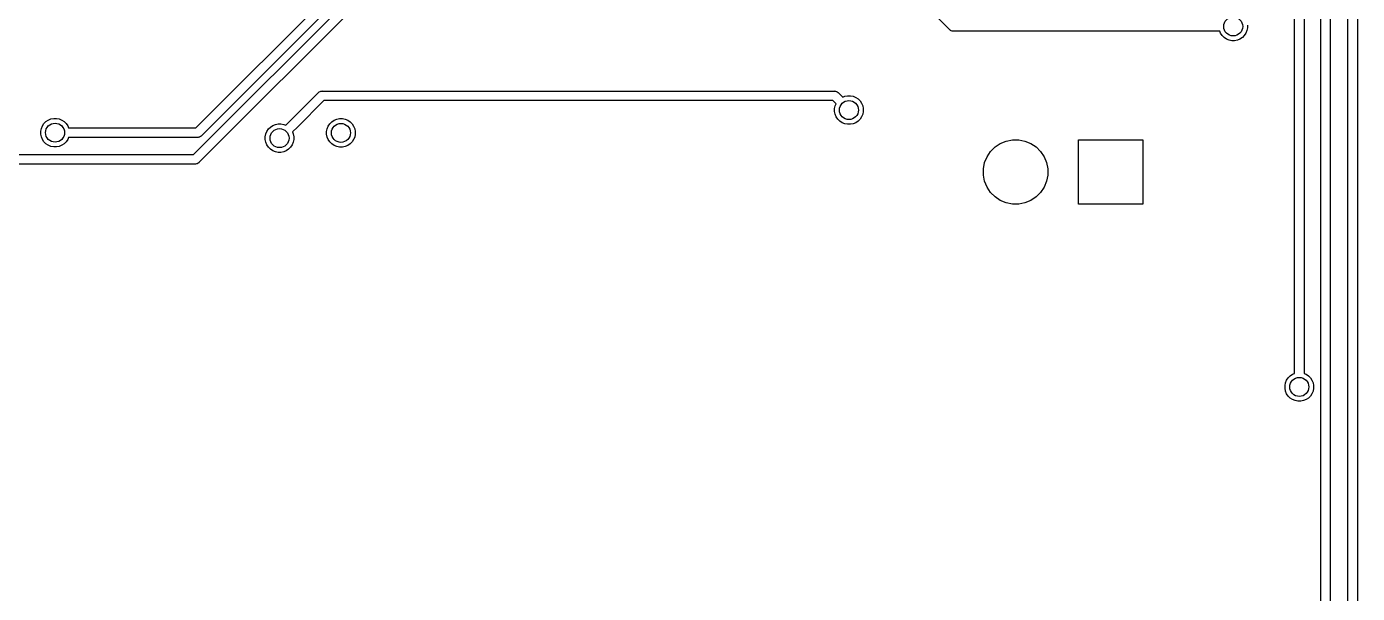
# Model space of a CAD drawing. Extents: x 71 to 174, y -171 to -82.
# Drawn here: x 120.65 to 148.6, y -139.27 to -127.35 of the extents above; entities that cross this region are included whole.
import ezdxf

# ---------------------------------------------------------------- set-up
doc = ezdxf.new("R2010")
doc.units = 0
doc.header["$MEASUREMENT"] = 0
doc.layers.add('BLACK', color=7, linetype='CONTINUOUS')

msp = doc.modelspace()

# ---------------------------------------------------------------- linework, layer by layer
at = {"layer": 'BLACK', "linetype": 'CONTINUOUS'}
for p, q in [((147.483, -107.881), (147.483, -134.642)), ((147.283, -134.642), (147.283, -107.917)), ((148.403, -141.687), (148.403, -112.888)), ((148.603, -112.852), (148.603, -141.832)), ((147.833, -144.454), (147.833, -113.389)), ((148.033, -113.389), (148.033, -144.491)), ((140.036, -127.415), (130.343, -117.722)), ((124.205, -129.481), (128.217, -125.469)), ((124.155, -130.041), (128.577, -125.618)), ((128.745, -125.734), (124.27, -130.208)), ((128.385, -125.584), (124.321, -129.648)), ((140.039, -127.419), (140.036, -127.415)), ((140.054, -127.431), (140.039, -127.419)), ((140.064, -127.437), (140.054, -127.431)), ((140.072, -127.441), (140.064, -127.437)), ((140.09, -127.446), (140.072, -127.441)), ((140.092, -127.447), (140.09, -127.446)), ((140.105, -127.448), (140.092, -127.447)), ((140.11, -127.448), (140.105, -127.448)), ((140.105, -127.448), (140.105, -127.448)), ((140.115, -127.448), (140.11, -127.448)), ((145.712, -127.448), (140.115, -127.448)), ((145.729, -127.49), (145.712, -127.448)), ((146.284, -127.435), (146.261, -127.49)), ((146.295, -127.377), (146.284, -127.435)), ((146.295, -127.318), (146.295, -127.377)), ((145.762, -127.539), (145.729, -127.49)), ((145.804, -127.581), (145.762, -127.539)), ((145.853, -127.614), (145.804, -127.581)), ((145.908, -127.636), (145.853, -127.614)), ((145.966, -127.648), (145.908, -127.636)), ((146.025, -127.648), (145.966, -127.648)), ((146.083, -127.636), (146.025, -127.648)), ((146.137, -127.614), (146.083, -127.636)), ((146.187, -127.581), (146.137, -127.614)), ((146.228, -127.539), (146.187, -127.581)), ((146.261, -127.49), (146.228, -127.539)), ((126.196, -129.322), (126.779, -128.738)), ((126.779, -128.738), (126.782, -128.735)), ((126.782, -128.735), (126.797, -128.722)), ((126.797, -128.722), (126.815, -128.713)), ((126.815, -128.713), (126.828, -128.709)), ((126.828, -128.709), (126.833, -128.707)), ((126.833, -128.707), (126.835, -128.707)), ((126.835, -128.707), (126.848, -128.706)), ((126.848, -128.706), (126.853, -128.705)), ((126.848, -128.706), (126.848, -128.706)), ((126.853, -128.705), (126.858, -128.706)), ((126.858, -128.706), (137.618, -128.706)), ((137.618, -128.706), (137.623, -128.705)), ((137.623, -128.705), (137.628, -128.706)), ((137.628, -128.706), (137.628, -128.706)), ((137.628, -128.706), (137.643, -128.707)), ((137.643, -128.707), (137.662, -128.713)), ((137.662, -128.713), (137.679, -128.722)), ((137.679, -128.722), (137.694, -128.735)), ((137.694, -128.735), (137.697, -128.738)), ((137.697, -128.738), (137.793, -128.835)), ((137.793, -128.835), (137.836, -128.817)), ((137.836, -128.817), (137.894, -128.806)), ((137.894, -128.806), (137.953, -128.806)), ((137.953, -128.806), (138.011, -128.817)), ((138.011, -128.817), (138.065, -128.84)), ((138.065, -128.84), (138.114, -128.873)), ((126.895, -128.906), (126.337, -129.463)), ((137.582, -128.906), (126.895, -128.906)), ((137.652, -128.976), (137.582, -128.906)), ((137.623, -129.076), (137.635, -129.018)), ((137.623, -129.135), (137.623, -129.076)), ((137.635, -129.193), (137.623, -129.135)), ((137.635, -129.018), (137.652, -128.976)), ((138.114, -128.873), (138.156, -128.914)), ((138.156, -128.914), (138.189, -128.964)), ((138.189, -128.964), (138.212, -129.018)), ((138.212, -129.018), (138.223, -129.076)), ((138.223, -129.135), (138.212, -129.193)), ((138.223, -129.076), (138.223, -129.135)), ((120.982, -129.439), (121.015, -129.389)), ((121.015, -129.389), (121.057, -129.348)), ((121.057, -129.348), (121.106, -129.315)), ((121.106, -129.315), (121.161, -129.292)), ((121.161, -129.292), (121.219, -129.281)), ((121.219, -129.281), (121.278, -129.281)), ((121.278, -129.281), (121.336, -129.292)), ((121.336, -129.292), (121.39, -129.315)), ((121.39, -129.315), (121.439, -129.348)), ((121.439, -129.348), (121.481, -129.389)), ((121.481, -129.389), (121.514, -129.439)), ((125.821, -129.43), (125.876, -129.407)), ((125.876, -129.407), (125.934, -129.396)), ((125.934, -129.396), (125.993, -129.396)), ((125.993, -129.396), (126.051, -129.407)), ((126.051, -129.407), (126.093, -129.425)), ((126.093, -129.425), (126.196, -129.322)), ((126.196, -129.322), (126.196, -129.322)), ((126.987, -129.444), (127.02, -129.394)), ((127.02, -129.394), (127.062, -129.353)), ((127.062, -129.353), (127.111, -129.32)), ((127.111, -129.32), (127.166, -129.297)), ((127.166, -129.297), (127.224, -129.286)), ((127.224, -129.286), (127.283, -129.286)), ((127.283, -129.286), (127.341, -129.297)), ((127.341, -129.297), (127.395, -129.32)), ((127.395, -129.32), (127.444, -129.353)), ((127.444, -129.353), (127.486, -129.394)), ((127.486, -129.394), (127.519, -129.444)), ((137.657, -129.248), (137.635, -129.193)), ((137.69, -129.297), (137.657, -129.248)), ((137.732, -129.339), (137.69, -129.297)), ((137.781, -129.372), (137.732, -129.339)), ((137.836, -129.394), (137.781, -129.372)), ((137.894, -129.406), (137.836, -129.394)), ((137.953, -129.406), (137.894, -129.406)), ((138.011, -129.394), (137.953, -129.406)), ((138.065, -129.372), (138.011, -129.394)), ((138.114, -129.339), (138.065, -129.372)), ((138.156, -129.297), (138.114, -129.339)), ((138.189, -129.248), (138.156, -129.297)), ((138.212, -129.193), (138.189, -129.248)), ((120.948, -129.551), (120.96, -129.493)), ((120.948, -129.61), (120.948, -129.551)), ((120.96, -129.668), (120.948, -129.61)), ((120.96, -129.493), (120.982, -129.439)), ((120.982, -129.723), (120.96, -129.668)), ((121.514, -129.439), (121.531, -129.481)), ((121.531, -129.681), (121.514, -129.723)), ((121.531, -129.481), (124.205, -129.481)), ((124.242, -129.681), (121.531, -129.681)), ((124.247, -129.681), (124.242, -129.681)), ((124.252, -129.681), (124.247, -129.681)), ((124.266, -129.679), (124.252, -129.681)), ((124.252, -129.681), (124.252, -129.681)), ((124.285, -129.674), (124.266, -129.679)), ((124.303, -129.664), (124.285, -129.674)), ((124.318, -129.652), (124.303, -129.664)), ((124.321, -129.648), (124.318, -129.652)), ((125.663, -129.666), (125.675, -129.608)), ((125.663, -129.725), (125.663, -129.666)), ((125.675, -129.608), (125.697, -129.554)), ((125.697, -129.554), (125.73, -129.504)), ((125.73, -129.504), (125.772, -129.463)), ((125.772, -129.463), (125.821, -129.43)), ((126.337, -129.463), (126.234, -129.566)), ((126.234, -129.566), (126.252, -129.608)), ((126.252, -129.608), (126.263, -129.666)), ((126.263, -129.666), (126.263, -129.725)), ((126.337, -129.463), (126.337, -129.463)), ((126.953, -129.556), (126.965, -129.498)), ((126.953, -129.615), (126.953, -129.556)), ((126.965, -129.673), (126.953, -129.615)), ((126.965, -129.498), (126.987, -129.444)), ((126.987, -129.728), (126.965, -129.673)), ((127.519, -129.444), (127.542, -129.498)), ((127.542, -129.673), (127.519, -129.728)), ((127.542, -129.498), (127.553, -129.556)), ((127.553, -129.615), (127.542, -129.673)), ((127.553, -129.556), (127.553, -129.615)), ((121.015, -129.772), (120.982, -129.723)), ((121.057, -129.814), (121.015, -129.772)), ((121.106, -129.847), (121.057, -129.814)), ((121.161, -129.869), (121.106, -129.847)), ((121.219, -129.881), (121.161, -129.869)), ((121.278, -129.881), (121.219, -129.881)), ((121.336, -129.869), (121.278, -129.881)), ((121.39, -129.847), (121.336, -129.869)), ((121.439, -129.814), (121.39, -129.847)), ((121.481, -129.772), (121.439, -129.814)), ((121.514, -129.723), (121.481, -129.772)), ((125.675, -129.783), (125.663, -129.725)), ((125.697, -129.838), (125.675, -129.783)), ((125.73, -129.887), (125.697, -129.838)), ((125.772, -129.929), (125.73, -129.887)), ((125.821, -129.962), (125.772, -129.929)), ((125.876, -129.984), (125.821, -129.962)), ((126.105, -129.962), (126.051, -129.984)), ((126.154, -129.929), (126.105, -129.962)), ((126.196, -129.887), (126.154, -129.929)), ((126.229, -129.838), (126.196, -129.887)), ((126.252, -129.783), (126.229, -129.838)), ((126.263, -129.725), (126.252, -129.783)), ((127.02, -129.777), (126.987, -129.728)), ((127.062, -129.819), (127.02, -129.777)), ((127.111, -129.852), (127.062, -129.819)), ((127.166, -129.874), (127.111, -129.852)), ((127.224, -129.886), (127.166, -129.874)), ((127.283, -129.886), (127.224, -129.886)), ((127.341, -129.874), (127.283, -129.886)), ((127.395, -129.852), (127.341, -129.874)), ((127.444, -129.819), (127.395, -129.852)), ((127.486, -129.777), (127.444, -129.819)), ((127.519, -129.728), (127.486, -129.777)), ((140.825, -130.086), (140.899, -129.975)), ((140.899, -129.975), (140.993, -129.881)), ((140.993, -129.881), (141.103, -129.808)), ((141.103, -129.808), (141.226, -129.757)), ((141.226, -129.757), (141.357, -129.731)), ((141.357, -129.731), (141.49, -129.731)), ((141.49, -129.731), (141.62, -129.757)), ((141.62, -129.757), (141.743, -129.808)), ((141.743, -129.808), (141.853, -129.881)), ((141.853, -129.881), (141.947, -129.975)), ((141.947, -129.975), (142.021, -130.086)), ((142.748, -131.081), (142.748, -129.731)), ((142.748, -129.731), (144.098, -129.731)), ((144.098, -129.731), (144.098, -131.081)), ((124.191, -130.241), (120.105, -130.241)), ((120.142, -130.041), (124.155, -130.041)), ((124.196, -130.241), (124.191, -130.241)), ((124.201, -130.241), (124.196, -130.241)), ((124.216, -130.239), (124.201, -130.241)), ((124.201, -130.241), (124.201, -130.241)), ((124.234, -130.234), (124.216, -130.239)), ((124.252, -130.224), (124.234, -130.234)), ((124.267, -130.212), (124.252, -130.224)), ((124.27, -130.208), (124.267, -130.212)), ((125.934, -129.996), (125.876, -129.984)), ((125.993, -129.996), (125.934, -129.996)), ((126.051, -129.984), (125.993, -129.996)), ((140.748, -130.339), (140.774, -130.209)), ((140.774, -130.209), (140.825, -130.086)), ((142.021, -130.086), (142.072, -130.209)), ((142.072, -130.209), (142.098, -130.339)), ((140.748, -130.472), (140.748, -130.339)), ((140.774, -130.603), (140.748, -130.472)), ((142.098, -130.472), (142.072, -130.603)), ((142.098, -130.339), (142.098, -130.472)), ((140.825, -130.725), (140.774, -130.603)), ((140.899, -130.836), (140.825, -130.725)), ((142.021, -130.725), (141.947, -130.836)), ((142.072, -130.603), (142.021, -130.725)), ((140.993, -130.93), (140.899, -130.836)), ((141.103, -131.004), (140.993, -130.93)), ((141.226, -131.055), (141.103, -131.004)), ((141.357, -131.081), (141.226, -131.055)), ((141.49, -131.081), (141.357, -131.081)), ((141.62, -131.055), (141.49, -131.081)), ((141.743, -131.004), (141.62, -131.055)), ((141.853, -130.93), (141.743, -131.004)), ((141.947, -130.836), (141.853, -130.93)), ((144.098, -131.081), (142.748, -131.081)), ((147.15, -134.734), (147.192, -134.693)), ((147.192, -134.693), (147.241, -134.66)), ((147.241, -134.66), (147.283, -134.642)), ((147.483, -134.642), (147.525, -134.66)), ((147.525, -134.66), (147.574, -134.693)), ((147.574, -134.693), (147.616, -134.734)), ((147.083, -134.896), (147.095, -134.838)), ((147.083, -134.955), (147.083, -134.896)), ((147.095, -135.013), (147.083, -134.955)), ((147.095, -134.838), (147.117, -134.784)), ((147.117, -134.784), (147.15, -134.734)), ((147.616, -134.734), (147.649, -134.784)), ((147.649, -134.784), (147.672, -134.838)), ((147.672, -134.838), (147.683, -134.896)), ((147.683, -134.955), (147.672, -135.013)), ((147.683, -134.896), (147.683, -134.955)), ((147.117, -135.068), (147.095, -135.013)), ((147.15, -135.117), (147.117, -135.068)), ((147.192, -135.159), (147.15, -135.117)), ((147.241, -135.192), (147.192, -135.159)), ((147.296, -135.214), (147.241, -135.192)), ((147.354, -135.226), (147.296, -135.214)), ((147.413, -135.226), (147.354, -135.226)), ((147.471, -135.214), (147.413, -135.226)), ((147.525, -135.192), (147.471, -135.214)), ((147.574, -135.159), (147.525, -135.192)), ((147.616, -135.117), (147.574, -135.159)), ((147.649, -135.068), (147.616, -135.117)), ((147.672, -135.013), (147.649, -135.068))]:
    msp.add_line(p, q, dxfattribs=at)
at = {"layer": 'BLACK'}
for centre in [(145.995, -127.348), (137.923, -129.106), (121.248, -129.581), (127.253, -129.586), (125.963, -129.696), (147.383, -134.926)]:
    msp.add_circle(centre, 0.2, dxfattribs=at)

doc.saveas('drawing.dxf')
